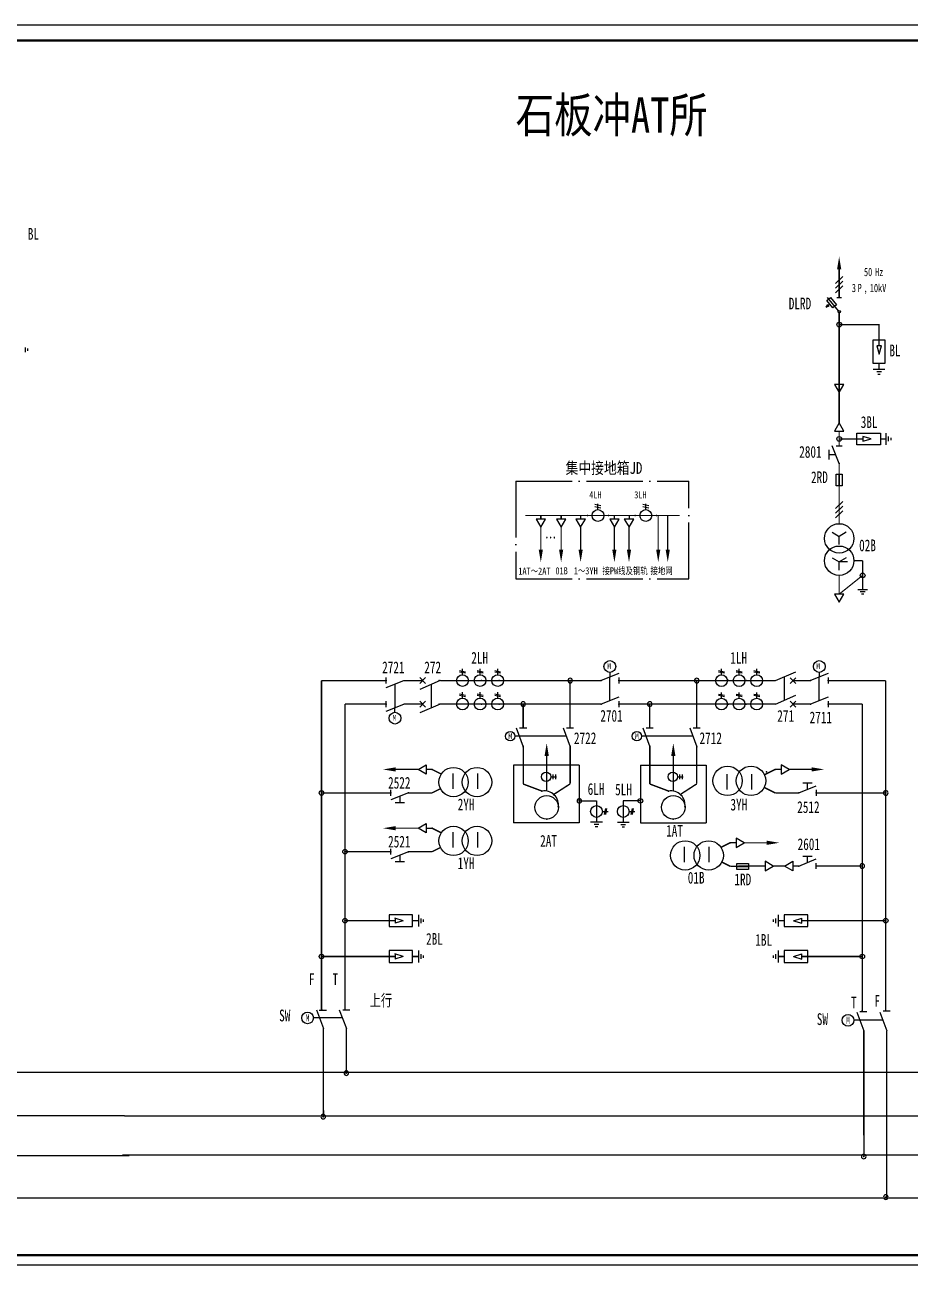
# Model space of a CAD drawing. Header units: millimetres. Extents: x 10667 to 23854, y -3427 to -2899.
# Drawn here: x 17706 to 18083, y -3427 to -2899 of the extents above; entities that cross this region are included whole.
import ezdxf
from ezdxf.enums import TextEntityAlignment as Align

# ---------------------------------------------------------------- set-up
doc = ezdxf.new("R2010")
doc.units = ezdxf.units.MM
doc.header["$LTSCALE"] = 10
doc.linetypes.add('ACAD_ISO04W100', pattern=[30, 24, -3, 0, -3])
doc.linetypes.add('DASHED', pattern=[11, 5, 0.5, 5, 0.5])
for name, color, linetype in [('3', 3, 'Continuous'), ('4', 1, 'Continuous'), ('BBLOCK', 2, 'DASHED'), ('BLOCK', 3, 'Continuous'), ('BOX', 7, 'Continuous'), ('DASHED', 6, 'Continuous'), ('DLINE', 1, 'Continuous'), ('LINE', 7, 'Continuous'), ('PLINE', 1, 'Continuous'), ('TEXT', 2, 'Continuous'), ('设    备', 3, 'Continuous'), ('设备编号', 2, 'Continuous'), ('连 接 线', 1, 'Continuous')]:
    doc.layers.add(name, color=color, linetype=linetype)
doc.styles.add('HZ', font='SimSun.ttf', dxfattribs={"width": 0.7})
doc.styles.add('ITALIC', font='NSimSun.ttf', dxfattribs={"width": 0.7})
doc.styles.add('JH1', font='NSimSun.ttf', dxfattribs={"width": 0.8})
doc.styles.add('ROMNAS', font='NSimSun.ttf', dxfattribs={"width": 0.7})

# ---------------------------------------------------------------- blocks, each defined once
blk = doc.blocks.new('$$POINT', base_point=(176.43, 371.44))
blk.add_point((176.43, 371.44))
blk = doc.blocks.new('$$DD', base_point=(181.79, 368.35))
at = {"layer": 'BLOCK', "color": 2}
blk.add_circle((181.79, 368.35), 0.971, dxfattribs=at)
at = {"xscale": 1.428571, "yscale": 1.428571, "zscale": 1.428571}
for rotation in [270, 180, 90]:
    blk.add_blockref('$$POINT', (181.79, 368.35), dxfattribs=dict(at, rotation=rotation))
blk.add_blockref('$$POINT', (181.79, 368.35), dxfattribs=at)
blk = doc.blocks.new('$JT')
at = {"color": 3}
blk.add_lwpolyline([(0, 0, 1.8, 0, 0), (0, 5.41, 0, 0, 0)], format="xyseb", dxfattribs=at)
blk = doc.blocks.new('$$LHX')
for p, q in [((3.79, 1.25), (3.29, -1.25)), ((4.29, 1.25), (3.79, -1.25)), ((2.5, 0), (5, 0))]:
    blk.add_line(p, q)
blk.add_circle((0, 0), 2.5)
blk = doc.blocks.new('$ZOBYQX')
blk.add_circle((0, 0), 5)
blk.add_arc((-1, 1), 6, 350.5377, 99.4623)
for p in [(-1.99, 6.92), (0, -5)]:
    blk.add_point(p)
at = {"style": 'HZ', "width": 0.76}
blk.add_attdef('序号', (5.33, -2.35), '', height=4, dxfattribs=at)
at = {"style": 'HZ', "width": 0.76, "flags": 1}
for tag, p in [('符号', (5.21, -6.8)), ('名称', (5.21, -11.09)), ('规格', (5.21, -19.68)), ('型号', (5.21, -15.39)), ('单位', (5.21, -24.12)), ('数量', (5.46, -28.55))]:
    blk.add_attdef(tag, p, '', height=4, dxfattribs=at)
blk = doc.blocks.new('$BLQX')
for p, q in [((-2.5, -10), (-2.5, 0)), ((-2.5, 0), (2.5, 0)), ((2.5, 0), (2.5, -10)), ((0, -6), (-1.08, -2.46)), ((-1.07, -2.5), (1.08, -2.5)), ((0, -6), (1.08, -2.46)), ((2.5, -10), (-2.5, -10)), ((-2.5, -12.5), (2.5, -12.5)), ((-1, -13.5), (1, -13.5)), ((-0.5, -14.5), (0.5, -14.5))]:
    blk.add_line(p, q)
at = {"layer": 'DLINE', "const_width": 0.6}
for points in [[(0, -2.5), (0, 0)], [(0, -10), (0, -12.5)]]:
    blk.add_lwpolyline(points, dxfattribs=at)
at = {"style": 'HZ', "width": 0.76, "flags": 1}
for tag, p in [('符号', (3.73, -14.77)), ('名称', (3.73, -19.07)), ('型号', (3.73, -23.36)), ('规格', (3.73, -27.66)), ('单位', (3.73, -32.1)), ('数量', (3.99, -36.53))]:
    blk.add_attdef(tag, p, '', height=4, dxfattribs=at)
at = {"style": 'HZ', "width": 0.76}
blk.add_attdef('序号', (3.86, -10.33), '', height=4, dxfattribs=at)
blk = doc.blocks.new('$RDQX')
for p, q in [((-1.25, 2.5), (1.25, 2.5)), ((-1.25, -2.5), (-1.25, 2.5)), ((1.25, 2.5), (1.25, -2.5)), ((1.25, -2.5), (-1.25, -2.5))]:
    blk.add_line(p, q)
at = {"layer": 'DLINE', "const_width": 0.6}
blk.add_lwpolyline([(0, 2.5), (0, -2.5)], dxfattribs=at)
at = {"layer": 'DLINE'}
for p in [(0, 2.5), (0, -2.5)]:
    blk.add_point(p, dxfattribs=at)
at = {"style": 'HZ', "width": 0.76}
blk.add_attdef('序号', (1.71, -2.68), '', height=4, dxfattribs=at)
at = {"style": 'HZ', "width": 0.76, "flags": 1}
for tag, p in [('符号', (1.59, -7.12)), ('名称', (1.59, -11.42)), ('规格', (1.59, -20.01)), ('型号', (1.59, -15.71)), ('单位', (1.59, -24.45)), ('数量', (1.84, -28.88))]:
    blk.add_attdef(tag, p, '', height=4, dxfattribs=at)

msp = doc.modelspace()

# ---------------------------------------------------------------- linework, layer by layer
for p, q in [((18052.53, -3085.52), (18049.53, -3078.02)), ((18051.28, -3078.02), (18053.78, -3078.02)), ((18048.28, -3083.77), (18048.28, -3079.77)), ((18051.03, -3081.77), (18048.28, -3081.77)), ((17859.64, -3179.2), (17859.64, -3176.7)), ((17859.64, -3180.95), (17867.14, -3177.95)), ((17873.95, -3179.2), (17876.45, -3176.7)), ((17873.95, -3176.7), (17876.45, -3179.2)), ((17882.7, -3177.95), (17873.95, -3181.7)), ((17958.64, -3174.95), (17951.14, -3177.95)), ((17954.89, -3174.45), (17954.89, -3176.45)), ((17954.89, -3186.45), (17954.89, -3176.45)), ((17958.64, -3176.7), (17958.64, -3179.2)), ((18025.39, -3177.97), (18034.14, -3174.22)), ((18034.14, -3176.72), (18031.64, -3179.22)), ((18034.14, -3179.22), (18031.64, -3176.72)), ((18047.8, -3174.95), (18040.3, -3177.95)), ((18044.05, -3174.45), (18044.05, -3176.45)), ((18044.05, -3186.45), (18044.05, -3176.45)), ((18047.8, -3176.7), (18047.8, -3179.2)), ((17863.39, -3179.45), (17863.39, -3189.45)), ((18025.39, -3187.97), (18034.14, -3184.22)), ((17859.64, -3189.2), (17859.64, -3186.7)), ((17859.64, -3190.95), (17867.14, -3187.95)), ((17863.39, -3191.45), (17863.39, -3189.45)), ((17873.95, -3186.7), (17876.45, -3189.2)), ((17873.95, -3189.2), (17876.45, -3186.7)), ((17882.7, -3187.95), (17873.95, -3191.7)), ((17958.64, -3184.95), (17951.14, -3187.95)), ((17958.64, -3186.7), (17958.64, -3189.2)), ((18034.14, -3189.22), (18031.64, -3186.72)), ((18034.14, -3186.72), (18031.64, -3189.22)), ((18047.8, -3184.95), (18040.3, -3187.95)), ((18047.8, -3186.7), (18047.8, -3189.2)), ((17929.7, -3218.97), (17932.22, -3218.97)), ((17930.76, -3219.92), (17930.76, -3217.92)), ((17931.76, -3217.92), (17931.76, -3219.92)), ((17983.61, -3218.97), (17986.13, -3218.97)), ((17984.67, -3219.92), (17984.67, -3217.92)), ((17985.67, -3217.92), (17985.67, -3219.92)), ((17861.67, -3227.02), (17861.67, -3224.52)), ((17869.17, -3225.77), (17861.67, -3228.77)), ((18035.29, -3225.77), (18042.79, -3222.77)), ((18037.04, -3221.51), (18041.04, -3221.51)), ((18039.04, -3224.27), (18039.04, -3221.51)), ((18042.79, -3224.52), (18042.79, -3227.02)), ((17867.42, -3230.02), (17863.42, -3230.02)), ((17865.42, -3227.27), (17865.42, -3230.02)), ((17951.7, -3238.18), (17946.7, -3238.18)), ((17950.2, -3239.18), (17948.2, -3239.18)), ((17949.7, -3240.18), (17948.7, -3240.18)), ((17958.07, -3238.18), (17963.07, -3238.18)), ((17959.57, -3239.18), (17961.57, -3239.18)), ((17960.07, -3240.18), (17961.07, -3240.18)), ((17861.67, -3252.05), (17861.67, -3249.55)), ((17869.17, -3250.8), (17861.67, -3253.8)), ((17865.42, -3252.3), (17865.42, -3255.05)), ((18037.04, -3252.64), (18041.04, -3252.64)), ((18039.04, -3255.39), (18039.04, -3252.64)), ((17867.42, -3255.05), (17863.42, -3255.05)), ((18035.29, -3256.89), (18042.79, -3253.89)), ((18042.79, -3258.14), (18042.79, -3255.64))]:
    msp.add_line(p, q)
at = {"color": 7}
for p, q in [((18051.28, -3090.1), (18053.78, -3090.1)), ((18051.28, -3095.1), (18051.28, -3090.1)), ((18053.78, -3090.1), (18053.78, -3095.1)), ((18053.78, -3095.1), (18051.28, -3095.1)), ((17948.56, -3102.89), (17951.06, -3103.39)), ((17948.56, -3103.89), (17951.06, -3104.39)), ((17949.81, -3105.18), (17949.81, -3102.68)), ((17968.94, -3102.89), (17971.44, -3103.39)), ((17968.94, -3103.89), (17971.44, -3104.39)), ((17970.19, -3105.18), (17970.19, -3102.68))]:
    msp.add_line(p, q, dxfattribs=at)
at = {"color": 3}
for p, q in [((17936.28, -3201.63), (17914.47, -3201.63)), ((17990.19, -3201.63), (17968.38, -3201.63))]:
    msp.add_line(p, q, dxfattribs=at)
at = {"color": 7, "const_width": 0.5}
for points in [[(17945.31, -3107.68), (17954.31, -3107.68)], [(17965.69, -3107.68), (17974.69, -3107.68)]]:
    msp.add_lwpolyline(points, dxfattribs=at)
at = {"color": 7}
for points in [[(17925.48, -3122.15, 1.8, 0, 0), (17925.48, -3127.56, 0, 0, 0)], [(17934.14, -3122.15, 1.8, 0, 0), (17934.14, -3127.56, 0, 0, 0)], [(17942.45, -3122.15, 1.8, 0, 0), (17942.45, -3127.56, 0, 0, 0)], [(17956.81, -3122.15, 1.8, 0, 0), (17956.82, -3127.56, 0, 0, 0)], [(17963.04, -3122.15, 1.8, 0, 0), (17963.04, -3127.56, 0, 0, 0)], [(17975.49, -3122.15, 1.8, 0, 0), (17975.49, -3127.56, 0, 0, 0)], [(17979.53, -3122.15, 1.8, 0, 0), (17979.53, -3127.56, 0, 0, 0)], [(17927.99, -3210, 1.8, 0, 0), (17927.99, -3204.59, 0, 0, 0)], [(17981.9, -3210, 1.8, 0, 0), (17981.9, -3204.59, 0, 0, 0)]]:
    msp.add_lwpolyline(points, format="xyseb", dxfattribs=at)
at = {"color": 1, "const_width": 0.6}
for points in [[(17927.99, -3210), (17927.99, -3225.16)], [(17981.9, -3210), (17981.9, -3225.16)], [(17925.99, -3224.99), (17917.99, -3221.99)], [(17930.94, -3226.46), (17937.96, -3221.93)], [(17979.9, -3224.99), (17971.9, -3221.99)], [(17984.85, -3226.46), (17991.87, -3221.93)]]:
    msp.add_lwpolyline(points, dxfattribs=at)
at = {"color": 7}
for centre, radius in [((17949.81, -3107.68), 2.5), ((17970.19, -3107.68), 2.5), ((18052.53, -3117.41), 6.25)]:
    msp.add_circle(centre, radius, dxfattribs=at)
for centre, radius in [((17954.89, -3171.95), 2.5), ((18044.05, -3171.95), 2.5), ((17863.39, -3193.95), 2.5), ((17927.76, -3218.92), 2), ((17981.67, -3218.92), 2)]:
    msp.add_circle(centre, radius)
for p in [(18052.53, -3078.02), (18052.53, -3085.52), (17859.64, -3177.95), (17882.14, -3177.95), (17900.2, -3177.95), (17907.7, -3177.95), (17951.14, -3177.95), (17958.64, -3177.95), (18005.39, -3177.97), (18012.89, -3177.97), (18040.3, -3177.95), (18047.8, -3177.95), (17859.64, -3187.95), (17882.14, -3187.95), (17900.2, -3187.95), (17907.7, -3187.95), (17951.14, -3187.95), (17958.64, -3187.95), (18005.39, -3187.97), (18012.89, -3187.97), (18040.3, -3187.95), (18047.8, -3187.95), (17861.67, -3225.77), (17869.17, -3225.77), (18035.29, -3225.77), (18042.79, -3225.77), (17861.67, -3250.8), (17869.17, -3250.8), (18035.29, -3256.89), (18042.79, -3256.89)]:
    msp.add_point(p)
for p in [(17945.31, -3107.68), (17954.31, -3107.68), (17965.69, -3107.68), (17974.69, -3107.68)]:
    msp.add_point(p, dxfattribs=at)
at = {"color": 4}
for p in [(17917.97, -3198.13), (17937.97, -3198.13), (17971.88, -3198.13), (17991.88, -3198.13), (17917.97, -3206.13), (17937.97, -3206.13), (17971.88, -3206.13), (17991.88, -3206.13)]:
    msp.add_point(p, dxfattribs=at)
at = {"layer": '4', "color": 2}
msp.add_lwpolyline([(10666.54, -2898.77), (23853.86, -2898.77), (23853.86, -3426.84), (10666.54, -3426.84)], close=True, dxfattribs=at)
at = {"layer": 'BBLOCK', "linetype": 'Continuous'}
for p, q in [((18029.14, -3176.36), (18029.14, -3186.36)), ((17878.95, -3189.56), (17878.95, -3179.56))]:
    msp.add_line(p, q, dxfattribs=at)
at = {"layer": 'BLOCK', "color": 7}
for p, q in [((18052.53, -3068.25), (18050.53, -3071.71)), ((18050.53, -3071.71), (18054.53, -3071.71)), ((18054.53, -3071.71), (18052.53, -3068.25)), ((18054.03, -3101.66), (18051.03, -3104.66)), ((18054.03, -3103.66), (18051.03, -3106.66)), ((17923.48, -3109.18), (17925.48, -3112.65)), ((17927.48, -3109.18), (17923.48, -3109.18)), ((17925.48, -3112.65), (17927.48, -3109.18)), ((17932.14, -3109.18), (17934.14, -3112.65)), ((17936.14, -3109.18), (17932.14, -3109.18)), ((17934.14, -3112.65), (17936.14, -3109.18)), ((17944.45, -3109.18), (17940.45, -3109.18)), ((17940.45, -3109.18), (17942.45, -3112.65)), ((17942.45, -3112.65), (17944.45, -3109.18)), ((17954.81, -3109.18), (17956.81, -3112.65)), ((17958.81, -3109.18), (17954.81, -3109.18)), ((17956.81, -3112.65), (17958.81, -3109.18)), ((17961.04, -3109.18), (17963.04, -3112.65)), ((17965.04, -3109.18), (17961.04, -3109.18)), ((17963.04, -3112.65), (17965.04, -3109.18)), ((18054.03, -3105.66), (18051.03, -3108.66)), ((18054.53, -3141.16), (18050.53, -3141.16)), ((18050.53, -3141.16), (18052.53, -3144.63)), ((18052.53, -3144.63), (18054.53, -3141.16)), ((18060.53, -3139.16), (18064.53, -3139.16)), ((18063.53, -3140.16), (18061.53, -3140.16)), ((18063.03, -3141.16), (18062.03, -3141.16))]:
    msp.add_line(p, q, dxfattribs=at)
at = {"layer": 'BLOCK'}
for p, q in [((17914.97, -3198.13), (17917.97, -3206.13)), ((17916.47, -3198.13), (17919.47, -3198.13)), ((17934.97, -3198.13), (17937.97, -3206.13)), ((17936.47, -3198.13), (17939.47, -3198.13)), ((17968.88, -3198.13), (17971.88, -3206.13)), ((17970.38, -3198.13), (17973.38, -3198.13)), ((17988.88, -3198.13), (17991.88, -3206.13)), ((17990.38, -3198.13), (17993.38, -3198.13)), ((17888.12, -3224), (17888.12, -3217.5)), ((17898.62, -3224), (17898.62, -3217.5)), ((18004.69, -3217.79), (18004.69, -3224.29)), ((18015.19, -3217.79), (18015.19, -3224.29)), ((17888.12, -3249.03), (17888.12, -3242.53)), ((17898.62, -3249.03), (17898.62, -3242.53)), ((17986.67, -3255.23), (17986.67, -3248.73)), ((17997.17, -3255.23), (17997.17, -3248.73))]:
    msp.add_line(p, q, dxfattribs=at)
at = {"layer": 'BLOCK', "linetype": 'DASHED'}
for p, q in [((17913.83, -3213.89), (17913.83, -3238.55)), ((17941.87, -3213.89), (17913.83, -3213.89)), ((17941.87, -3213.89), (17941.87, -3238.55)), ((17967.9, -3213.89), (17995.94, -3213.89)), ((17967.9, -3213.89), (17967.9, -3238.55)), ((17995.94, -3213.89), (17995.94, -3238.55)), ((17941.87, -3238.55), (17913.83, -3238.55)), ((17967.9, -3238.55), (17995.94, -3238.55))]:
    msp.add_line(p, q, dxfattribs=at)
at = {"layer": 'BLOCK', "color": 5}
for p, q in [((17941.87, -3229.17), (17947.02, -3229.17)), ((17947.02, -3229.17), (17949.2, -3229.17)), ((17949.2, -3229.17), (17949.2, -3238.18)), ((17962.75, -3229.17), (17960.57, -3229.17)), ((17960.57, -3229.17), (17960.57, -3238.18)), ((17967.9, -3229.17), (17962.75, -3229.17))]:
    msp.add_line(p, q, dxfattribs=at)
at = {"layer": 'BLOCK', "color": 7}
for centre, radius in [((18052.53, -3126.91), 6.25), ((18062.53, -3133.16), 1)]:
    msp.add_circle(centre, radius, dxfattribs=at)
at = {"layer": 'BLOCK'}
for centre, radius in [((17912.47, -3201.63), 2), ((17966.38, -3201.63), 2), ((17888.32, -3221.16), 6.25), ((17898.32, -3221.16), 6.25), ((18004.99, -3220.64), 6.25), ((18014.99, -3220.64), 6.25), ((17888.32, -3246.19), 6.25), ((17898.32, -3246.19), 6.25), ((17986.97, -3252.39), 6.25), ((17996.97, -3252.39), 6.25)]:
    msp.add_circle(centre, radius, dxfattribs=at)
at = {"layer": 'BOX', "const_width": 1.05}
msp.add_lwpolyline([(10677.66, -2905.48), (23845.41, -2905.48), (23845.41, -3422.56), (10677.66, -3422.56)], close=True, dxfattribs=at)
at = {"layer": 'DASHED', "color": 7, "linetype": 'DASHED', "ltscale": 0.5, "const_width": 0.5}
for points in [[(17925.48, -3112.65), (17925.48, -3122.65)], [(17934.14, -3112.65), (17934.14, -3122.65)], [(17942.45, -3112.65), (17942.45, -3122.65)]]:
    msp.add_lwpolyline(points, dxfattribs=at)
at = {"layer": 'DLINE', "const_width": 0.6}
for points in [[(17832.09, -3177.95), (17832.09, -3317.99)], [(17859.64, -3177.95), (17832.09, -3177.95)], [(17867.14, -3177.95), (17875.2, -3177.95)], [(17882.7, -3177.95), (17951.14, -3177.95)], [(17937.97, -3198.13), (17937.97, -3177.95)], [(17958.64, -3177.95), (18025.43, -3177.95)], [(17991.88, -3198.13), (17991.88, -3177.95)], [(18032.91, -3177.95), (18040.3, -3177.95)], [(18047.8, -3177.95), (18072.36, -3177.95)], [(18072.36, -3318.52), (18072.36, -3177.95)], [(17842.09, -3206.98), (17842.09, -3187.95)], [(17859.64, -3187.95), (17842.09, -3187.95)], [(17875.2, -3187.95), (17867.14, -3187.95)], [(17882.7, -3187.95), (17951.14, -3187.95)], [(17917.97, -3198.13), (17917.97, -3187.95)], [(17958.64, -3187.95), (18025.43, -3187.95)], [(17971.88, -3198.13), (17971.88, -3187.95)], [(18032.87, -3187.95), (18040.3, -3187.95)], [(18047.8, -3187.95), (18062.36, -3187.95)], [(18062.36, -3256.89), (18062.36, -3187.95)], [(17917.99, -3205.59), (17917.99, -3221.99)], [(17937.99, -3205.59), (17937.99, -3218.49)], [(17971.9, -3205.59), (17971.9, -3221.99)], [(17991.9, -3205.59), (17991.9, -3218.49)], [(17842.09, -3317.99), (17842.09, -3206.98)], [(17917.99, -3217.79), (17917.99, -3221.83)], [(17937.99, -3217.79), (17937.99, -3221.83)], [(17971.9, -3217.79), (17971.9, -3221.83)], [(17991.9, -3217.79), (17991.9, -3221.83)], [(17861.67, -3225.77), (17832.09, -3225.77)], [(17879.17, -3225.77), (17869.17, -3225.77)], [(18025.29, -3225.77), (18035.29, -3225.77)], [(18042.79, -3225.77), (18072.36, -3225.77)], [(17861.67, -3250.8), (17842.09, -3250.8)], [(17879.17, -3250.8), (17869.17, -3250.8)], [(18006.12, -3257), (18021.01, -3256.89)], [(18042.79, -3256.89), (18062.36, -3256.89)], [(18062.36, -3318.52), (18062.36, -3256.89)], [(17860.92, -3280.18), (17842.09, -3280.18)], [(18039.13, -3280.18), (18072.36, -3280.18)], [(17860.92, -3295.43), (17832.09, -3295.43)], [(18039.13, -3295.43), (18062.36, -3295.43)]]:
    msp.add_lwpolyline(points, dxfattribs=at)
at = {"layer": 'LINE', "color": 7, "linetype": 'DASHED'}
for p, q in [((18054.03, -3005.92), (18051.03, -3008.92)), ((18054.03, -3007.92), (18051.03, -3010.92)), ((18054.03, -3009.92), (18051.03, -3012.92)), ((18067.03, -3032.93), (18072.03, -3032.93)), ((18067.03, -3042.93), (18067.03, -3032.93)), ((18070.53, -3035.43), (18068.53, -3035.43)), ((18068.53, -3035.43), (18069.53, -3038.93)), ((18069.53, -3038.93), (18070.53, -3035.43)), ((18072.03, -3032.93), (18072.03, -3042.93)), ((18072.03, -3042.93), (18067.03, -3042.93)), ((18067.03, -3045.43), (18072.03, -3045.43)), ((18068.53, -3046.43), (18070.53, -3046.43)), ((18054.53, -3051.83), (18050.53, -3051.83)), ((18050.53, -3051.83), (18052.53, -3055.29)), ((18052.53, -3055.29), (18054.53, -3051.83)), ((18069.03, -3047.43), (18070.03, -3047.43))]:
    msp.add_line(p, q, dxfattribs=at)
at = {"layer": 'LINE', "color": 7, "linetype": 'ACAD_ISO04W100', "ltscale": 0.1}
for p, q in [((17914.8, -3093), (17988.58, -3093)), ((17914.8, -3093), (17914.8, -3134.68)), ((17988.58, -3134.68), (17988.58, -3093)), ((17914.8, -3134.68), (17988.58, -3134.68))]:
    msp.add_line(p, q, dxfattribs=at)
at = {"layer": 'LINE', "color": 7, "linetype": 'DASHED'}
msp.add_lwpolyline([(18052.53, -3002.92, 1.8, 0, 0), (18052.53, -2997.51, 0, 0, 0)], format="xyseb", dxfattribs=at)
at = {"layer": 'LINE', "color": 7, "linetype": 'DASHED', "const_width": 0.6}
for points in [[(18052.53, -3002.42), (18052.53, -3014.92)], [(18052.53, -3020.92), (18052.53, -3027.42)], [(18052.53, -3026.42), (18069.53, -3026.42), (18069.53, -3032.92)], [(18052.53, -3027.42), (18052.53, -3068.21)], [(18069.53, -3035.43), (18069.53, -3032.93)], [(18069.53, -3042.93), (18069.53, -3045.43)]]:
    msp.add_lwpolyline(points, dxfattribs=at)
at = {"layer": 'LINE', "color": 7, "linetype": 'DASHED'}
msp.add_circle((18052.53, -3026.42), 1, dxfattribs=at)
at = {"layer": 'PLINE', "color": 7}
msp.add_line((17963.04, -3107.68), (17963.04, -3109.18), dxfattribs=at)
at = {"layer": 'PLINE'}
for p, q in [((17456.18, -3344.63), (17771.59, -3344.63)), ((17748.83, -3344.6), (18257.44, -3344.6)), ((17455.35, -3363.12), (17748.18, -3363.12)), ((17748.18, -3363.19), (18263.04, -3363.19)), ((17454.49, -3380.08), (17750.22, -3380.08)), ((17747.36, -3379.87), (18167.76, -3379.87)), ((17454.88, -3398.1), (17767.39, -3398.1)), ((17750.22, -3398.16), (18260.24, -3398.16))]:
    msp.add_line(p, q, dxfattribs=at)
at = {"layer": 'PLINE', "color": 7}
for points, const_width in [([(18052.53, -3071.71), (18052.53, -3078.02)], 0.5), ([(18052.53, -3085.52), (18052.53, -3111.16)], 0.5), ([(18052.53, -3090.1), (18052.53, -3095.1)], 0.6), ([(17918.85, -3107.68), (17984.63, -3107.68)], 0.5), ([(17925.48, -3107.68), (17925.48, -3109.18)], 0.6), ([(17934.14, -3107.68), (17934.14, -3109.18)], 0.6), ([(17942.45, -3107.68), (17942.45, -3109.18)], 0.6), ([(17956.81, -3107.68), (17956.81, -3109.18)], 0.6), ([(17975.49, -3107.54), (17975.49, -3122.15)], 0.5), ([(17979.53, -3107.54), (17979.53, -3122.15)], 0.5), ([(17956.81, -3112.65), (17956.81, -3122.65)], 0.5), ([(17963.04, -3112.65), (17963.04, -3122.65)], 0.5), ([(18058.78, -3126.91), (18062.53, -3126.91)], 0.5), ([(18062.53, -3126.91), (18062.53, -3133.16)], 0.5), ([(18052.53, -3133.16), (18052.53, -3141.16)], 0.5), ([(18062.53, -3133.16), (18052.53, -3141.16)], 0.5), ([(18062.53, -3133.16), (18062.53, -3139.16)], 0.5)]:
    msp.add_lwpolyline(points, dxfattribs=dict(at, const_width=const_width))
at = {"layer": 'PLINE', "const_width": 0.6}
for points in [[(17832.92, -3325.93), (17832.94, -3363.63)], [(17842.68, -3326.04), (17842.69, -3345.16)], [(18063.03, -3326.97), (18063.05, -3380.47)], [(18072.78, -3327.08), (18072.8, -3398.29)]]:
    msp.add_lwpolyline(points, dxfattribs=at)
at = {"layer": 'PLINE', "color": 7}
for p in [(18052.53, -3090.1), (18052.53, -3095.1)]:
    msp.add_point(p, dxfattribs=at)
at = {"layer": '设    备', "color": 3}
for p, q in [((18047.27, -3016.19), (18048.82, -3014.92)), ((18052.21, -3020.54), (18047.53, -3014.92)), ((18048.82, -3014.92), (18051.36, -3018.01)), ((18051.53, -3014.92), (18053.53, -3014.92)), ((18048.54, -3017.73), (18047, -3019)), ((18047, -3019), (18047.77, -3017.8)), ((18047, -3019), (18048.33, -3018.47)), ((18049.81, -3019.28), (18047.27, -3016.19)), ((18051.36, -3018.01), (18049.81, -3019.28)), ((17706.12, -3038.1), (17706.12, -3036.1)), ((17707.12, -3037.6), (17707.12, -3036.6)), ((18060.1, -3077.56), (18060.1, -3072.56)), ((18060.1, -3072.56), (18070.1, -3072.56)), ((18070.1, -3072.56), (18070.1, -3077.56)), ((18072.6, -3077.56), (18072.6, -3072.56)), ((18070.1, -3077.56), (18060.1, -3077.56)), ((18062.6, -3074.06), (18062.6, -3076.06)), ((18066.1, -3075.06), (18062.6, -3074.06)), ((18062.6, -3076.06), (18066.1, -3075.06)), ((18073.6, -3076.06), (18073.6, -3074.06)), ((18074.6, -3075.56), (18074.6, -3074.56)), ((17840.95, -3321.56), (17828.68, -3321.56)), ((18071.06, -3322.59), (18058.79, -3322.59))]:
    msp.add_line(p, q, dxfattribs=at)
at = {"layer": '设    备', "color": 7}
for p, q in [((18049.5, -3114.8), (18052.53, -3116.55)), ((18055.56, -3114.8), (18052.53, -3116.55)), ((18052.53, -3120.05), (18052.53, -3116.55)), ((18049.5, -3125.64), (18052.53, -3127.39)), ((18055.56, -3125.64), (18052.53, -3127.39)), ((18056.03, -3127.39), (18052.53, -3127.39)), ((18052.53, -3130.89), (18052.53, -3127.39))]:
    msp.add_line(p, q, dxfattribs=at)
at = {"layer": '设    备'}
for p, q in [((17829.94, -3318.06), (17832.94, -3326.06)), ((17831.18, -3318.26), (17834.18, -3318.26)), ((17839.68, -3318.06), (17842.68, -3326.06)), ((17841.18, -3318.06), (17844.18, -3318.06)), ((18060.05, -3319.09), (18063.05, -3327.09)), ((18061.29, -3318.81), (18064.29, -3318.81)), ((18069.79, -3319.09), (18072.79, -3327.09)), ((18071.29, -3318.6), (18074.29, -3318.6))]:
    msp.add_line(p, q, dxfattribs=at)
at = {"layer": '设    备', "color": 3, "const_width": 0.6}
for points in [[(18062.6, -3075.06), (18060.1, -3075.06)], [(18070.1, -3075.06), (18072.6, -3075.06)]]:
    msp.add_lwpolyline(points, dxfattribs=at)
at = {"layer": '设    备'}
for centre, radius in [((18052.53, -3020.92), 0.5), ((17826.18, -3321.56), 2.5), ((18056.29, -3322.59), 2.5)]:
    msp.add_circle(centre, radius, dxfattribs=at)
at = {"layer": '设    备', "color": 3}
msp.add_point((18021.54, -3216.79), dxfattribs=at)
at = {"layer": '设    备'}
for p in [(17832.18, -3318.06), (18062.29, -3318.6)]:
    msp.add_point(p, dxfattribs=at)
at = {"layer": '连 接 线', "color": 3}
for p, q in [((17873.2, -3215.77), (17876.67, -3213.77)), ((17876.67, -3217.77), (17873.2, -3215.77)), ((17876.67, -3213.77), (17876.67, -3217.77)), ((18027.79, -3213.77), (18027.79, -3217.77)), ((18031.25, -3215.77), (18027.79, -3213.77)), ((18027.79, -3217.77), (18031.25, -3215.77)), ((17873.2, -3240.8), (17876.67, -3238.8)), ((17876.67, -3242.8), (17873.2, -3240.8)), ((17876.67, -3238.8), (17876.67, -3242.8)), ((18012.09, -3247), (18008.62, -3245)), ((18008.62, -3245), (18008.62, -3249)), ((18008.62, -3249), (18012.09, -3247)), ((18021.01, -3254.89), (18021.01, -3258.89)), ((18024.48, -3256.89), (18021.01, -3254.89)), ((18021.01, -3258.89), (18024.48, -3256.89)), ((18029.32, -3256.89), (18032.79, -3254.89)), ((18032.79, -3258.89), (18029.32, -3256.89)), ((18032.79, -3254.89), (18032.79, -3258.89))]:
    msp.add_line(p, q, dxfattribs=at)
at = {"layer": '连 接 线', "const_width": 0.6}
for points in [[(18052.53, -3075.06), (18060.09, -3075.06)], [(17879.17, -3215.77), (17876.67, -3215.77)], [(18025.29, -3215.77), (18027.79, -3215.77)], [(17879.17, -3240.8), (17876.67, -3240.8)], [(18006.12, -3247), (18008.62, -3247)], [(18035.29, -3256.89), (18032.79, -3256.89)]]:
    msp.add_lwpolyline(points, dxfattribs=at)
at = {"layer": '连 接 线', "color": 6, "linetype": 'DASHED', "ltscale": 0.5, "const_width": 0.5}
for points in [[(17873.2, -3215.77), (17863.2, -3215.77)], [(18031.25, -3215.77), (18041.25, -3215.77)], [(17873.2, -3240.8), (17863.2, -3240.8)], [(18012.09, -3247), (18022.09, -3247)], [(18029.32, -3256.89), (18024.48, -3256.89)]]:
    msp.add_lwpolyline(points, dxfattribs=at)
at = {"layer": '连 接 线', "color": 3, "const_width": 0.6}
for points in [[(17879.17, -3215.77), (17883.09, -3217.73)], [(18025.29, -3215.77), (18020.68, -3218.07)], [(17879.17, -3225.77), (17882.74, -3223.98)], [(18025.29, -3225.77), (18020.59, -3223.42)], [(17879.17, -3240.8), (17883.09, -3242.76)], [(18006.12, -3247), (18002.19, -3248.96)], [(17879.17, -3250.8), (17882.74, -3249.01)], [(18006.12, -3257), (18002.55, -3255.21)]]:
    msp.add_lwpolyline(points, dxfattribs=at)
at = {"layer": '连 接 线', "color": 3}
msp.add_circle((18052.53, -3075.06), 1, dxfattribs=at)
for p in [(17879.17, -3215.77), (18025.29, -3215.77), (17879.17, -3240.8), (18006.12, -3247)]:
    msp.add_point(p, dxfattribs=at)

# ---------------------------------------------------------------- block references
at = {"layer": 'BLOCK'}
for name, p, rotation in [('$$LHX', (17892.14, -3177.95), 90), ('$$LHX', (17899.64, -3177.95), 90), ('$$LHX', (17907.14, -3177.95), 90), ('$$LHX', (18002.43, -3177.97), 90), ('$$LHX', (18009.93, -3177.97), 90), ('$$LHX', (18017.43, -3177.97), 90), ('$$LHX', (17892.14, -3187.95), 90), ('$$LHX', (17899.64, -3187.95), 90), ('$$LHX', (17907.14, -3187.95), 90), ('$$LHX', (18002.43, -3187.97), 90), ('$$LHX', (18009.93, -3187.97), 90), ('$$LHX', (18017.43, -3187.97), 90), ('$$DD', (17832.09, -3225.77), 270), ('$ZOBYQX', (17927.98, -3231.91), 359.9999985530559), ('$ZOBYQX', (17981.89, -3231.91), 359.9999985530559), ('$$DD', (17967.9, -3229.17), 1.446944142789795e-06), ('$$DD', (17842.09, -3250.8), 270), ('$RDQX', (18011.39, -3257.1), 270), ('$$DD', (17842.09, -3280.18), 90.00000128191111), ('$$DD', (18072.36, -3280.18), 270), ('$$DD', (17832.09, -3295.43), 90.00000128191111), ('$$DD', (18062.36, -3295.43), 270)]:
    msp.add_blockref(name, p, dxfattribs=dict(at, rotation=rotation))
at = {"layer": 'BLOCK', "xscale": -1}
for name, p, rotation in [('$$DD', (17937.97, -3177.95), 359.9999985530559), ('$$DD', (17991.88, -3177.95), 359.9999985530559), ('$$DD', (17917.97, -3187.95), 359.9999985530559), ('$$DD', (17971.88, -3187.95), 359.9999985530559), ('$$DD', (18072.36, -3225.77), 90), ('$$DD', (17941.87, -3229.17), 359.9999985530559), ('$$DD', (18062.36, -3256.89), 90), ('$BLQX', (17860.92, -3280.18), 89.99999871808885), ('$BLQX', (18039.13, -3280.18), 270), ('$BLQX', (17860.92, -3295.43), 89.99999871808885), ('$BLQX', (18039.13, -3295.43), 270), ('$$DD', (17842.66, -3345.04), 359.9999985530559), ('$$DD', (17832.86, -3363.62), 359.9999985530559), ('$$DD', (18063, -3380.54), 359.9999985530559), ('$$DD', (18072.38, -3397.83), 359.9999985530559)]:
    msp.add_blockref(name, p, dxfattribs=dict(at, rotation=rotation))
at = {"layer": 'BLOCK'}
for p in [(17949.2, -3233.67), (17960.57, -3233.67)]:
    msp.add_blockref('$$LHX', p, dxfattribs=at)
at = {"layer": '连 接 线', "color": 3, "rotation": 90}
for p in [(17863.7, -3215.77), (17863.7, -3240.8)]:
    msp.add_blockref('$JT', p, dxfattribs=at)
at = {"layer": '连 接 线', "color": 3, "xscale": -1, "rotation": 270}
for p in [(18040.75, -3215.77), (18021.59, -3247)]:
    msp.add_blockref('$JT', p, dxfattribs=at)

# ---------------------------------------------------------------- texts
at = {"layer": '3', "linetype": 'DASHED', "width": 0.8}
for s, height, style, p in [('石板冲AT所', 15, 'JH1', (17955.68, -2944.65)), ('集中接地箱JD', 5, 'ROMNAS', (17952.36, -3089.94))]:
    msp.add_text(s, height=height, dxfattribs=dict(at, style=style)).set_placement(p, align=Align.CENTER)
at = {"layer": '3', "color": 3, "style": 'ITALIC', "width": 0.7}
for s, height, p in [('50', 3.5, (18063.1, -3005.76)), ('Hz', 3.5, (18067.83, -3005.76)), ('3', 3.5, (18057.93, -3012.56)), ('P', 3.5, (18060.39, -3012.56)), ('10kV', 3.5, (18065.59, -3012.56)), ('上行', 5, (17852.6, -3316.57)), ('SW', 5, (17814.08, -3323.03)), ('SW', 5, (18043, -3324.58))]:
    msp.add_text(s, height=height, dxfattribs=at).set_placement(p)
at = {"layer": '3', "color": 7, "style": 'ITALIC', "width": 0.7}
msp.add_text(',', height=3.5, dxfattribs=at).set_placement((18062.91, -3012.56))
at = {"layer": '3', "color": 3, "style": 'ITALIC', "width": 0.7}
for s, p in [('2LH', (17899.46, -3168.25)), ('1LH', (18009.75, -3168.27)), ('2721', (17862.7, -3172.32)), ('272', (17879.44, -3172.32)), ('2701', (17955.59, -3192.99)), ('271', (18029.74, -3192.99)), ('2711', (18044.7, -3193.64)), ('2722', (17944.35, -3202.47)), ('2712', (17997.83, -3202.47)), ('2522', (17865.23, -3221.5)), ('6LH', (17949.01, -3224.15)), ('5LH', (17960.7, -3224.34)), ('2YH', (17893.67, -3230.69)), ('3YH', (18009.81, -3230.78)), ('2512', (18039.42, -3231.86)), ('1AT', (17982.42, -3241.91)), ('2521', (17865.23, -3246.54)), ('2AT', (17928.79, -3246.18)), ('2601', (18039.6, -3247.64)), ('1YH', (17893.67, -3255.72)), ('01B', (17991.64, -3261.92)), ('1RD', (18011.5, -3262.62)), ('2BL', (17880.21, -3287.92)), ('1BL', (18020.38, -3288.36)), ('F', (17827.96, -3305.07)), ('T', (17837.99, -3305.07)), ('T', (18058.74, -3315.02)), ('F', (18068.73, -3314.32))]:
    msp.add_text(s, height=5, dxfattribs=at).set_placement(p, align=Align.MIDDLE)
at = {"layer": 'BLOCK'}
for p in [(17912.47, -3201.63), (17966.38, -3201.63)]:
    msp.add_text('M', height=2.5, dxfattribs=at).set_placement(p, align=Align.MIDDLE)
at = {"layer": 'TEXT', "color": 7, "style": 'HZ', "width": 0.75}
for s, p in [('4LH', (17946.11, -3100.36)), ('3LH', (17965.27, -3100.36))]:
    msp.add_text(s, height=3, dxfattribs=at).set_placement(p)
at = {"layer": 'TEXT', "color": 7, "style": 'HZ'}
for s, height, width, p in [('…', 5, 0.7, (17929.65, -3119.65)), ('1AT～2AT', 3, 0.75, (17922.76, -3132.83)), ('01B', 3, 0.75, (17934.35, -3132.71)), ('1～3YH', 3, 0.75, (17944.62, -3132.71)), ('接PW线及钢轨', 3, 0.75, (17961.37, -3132.71)), ('接地网', 3, 0.75, (17976.91, -3132.72))]:
    msp.add_text(s, height=height, dxfattribs=dict(at, width=width)).set_placement(p, align=Align.CENTER)
at = {"layer": 'TEXT', "style": 'HZ', "width": 0.76}
for p in [(17953.78, -3173.06), (18042.77, -3173.06), (17862.36, -3195.06)]:
    msp.add_text('M', height=2.5, dxfattribs=at).set_placement(p)
at = {"layer": '设    备', "style": 'HZ', "width": 0.62}
for p in [(17826.18, -3321.56), (18056.29, -3322.59)]:
    msp.add_text('M', height=3, dxfattribs=at).set_placement(p, align=Align.MIDDLE)
at = {"layer": '设备编号', "color": 6, "style": 'HZ', "width": 0.7}
for p in [(17711.81, -2990.27), (18078.68, -3039.92)]:
    msp.add_text('BL', height=5, dxfattribs=at).set_placement(p, align=Align.RIGHT)
for s, p in [('DLRD', (18031.07, -3019.92)), ('3BL', (18061.71, -3070.41)), ('2801', (18035.53, -3083.08)), ('2RD', (18040.55, -3093.88)), ('02B', (18061.03, -3122.88))]:
    msp.add_text(s, height=5, dxfattribs=at).set_placement(p)

doc.saveas('drawing.dxf')
